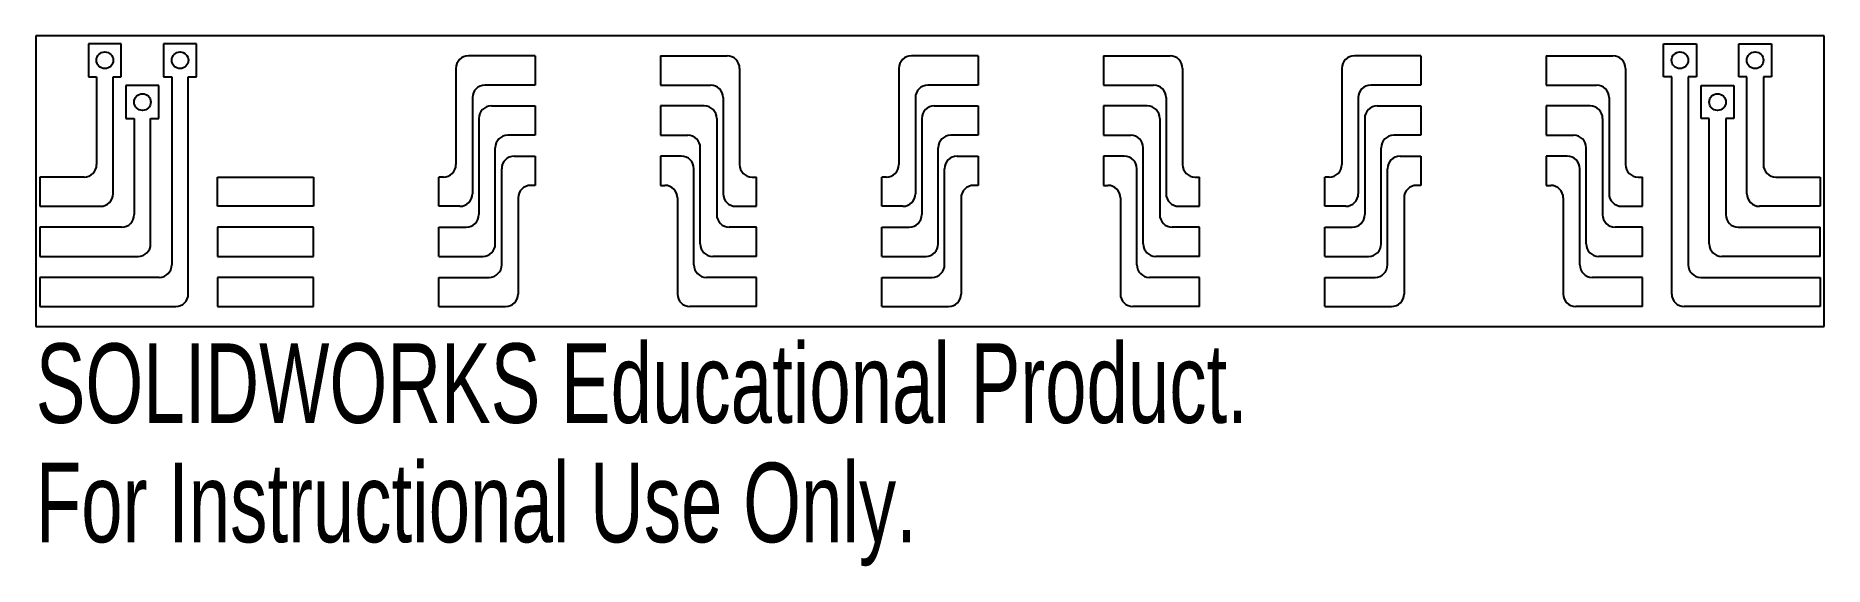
# Model space of a CAD drawing. Header units: inches. Extents: x 0.04 to 4.32, y 0.83 to 2.1.
import ezdxf

# ---------------------------------------------------------------- set-up
doc = ezdxf.new("R2010")
doc.units = ezdxf.units.IN
doc.header["$MEASUREMENT"] = 0
doc.styles.add('SLDTEXTSTYLE0', font='TXT', dxfattribs={"width": 0.7})

msp = doc.modelspace()

# ---------------------------------------------------------------- linework, layer by layer
at = {"color": 7, "linetype": 'Continuous', "lineweight": 25}
for p, q in [((4.319, 2.0973), (0.039, 2.0973)), ((0.039, 2.0973), (0.039, 1.4013)), ((4.319, 1.4013), (4.319, 2.0973)), ((0.1649, 2.0781), (0.1649, 1.9993)), ((0.2437, 2.0781), (0.1649, 2.0781)), ((0.2437, 1.9993), (0.2437, 2.0781)), ((0.3449, 2.0781), (0.3449, 1.9993)), ((0.4237, 2.0781), (0.3449, 2.0781)), ((0.4237, 1.9993), (0.4237, 2.0781)), ((3.9343, 1.9993), (3.9343, 2.0781)), ((3.9343, 2.0781), (4.0131, 2.0781)), ((4.0131, 2.0781), (4.0131, 1.9993)), ((4.1143, 1.9993), (4.1143, 2.0781)), ((4.1143, 2.0781), (4.1931, 2.0781)), ((4.1931, 2.0781), (4.1931, 1.9993)), ((1.0446, 2.0193), (1.0446, 1.7893)), ((1.234, 2.0493), (1.0746, 2.0493)), ((1.234, 2.0493), (1.234, 1.9793)), ((1.534, 2.0493), (1.534, 1.9793)), ((1.534, 2.0493), (1.6934, 2.0493)), ((1.7234, 2.0193), (1.7234, 1.7893)), ((2.1046, 2.0193), (2.1046, 1.7893)), ((2.294, 2.0493), (2.1346, 2.0493)), ((2.294, 2.0493), (2.294, 1.9793)), ((2.594, 2.0493), (2.594, 1.9793)), ((2.594, 2.0493), (2.7534, 2.0493)), ((2.7834, 2.0193), (2.7834, 1.7893)), ((3.1646, 2.0193), (3.1646, 1.7893)), ((3.354, 2.0493), (3.1946, 2.0493)), ((3.354, 2.0493), (3.354, 1.9793)), ((3.654, 2.0493), (3.654, 1.9793)), ((3.654, 2.0493), (3.8134, 2.0493)), ((3.8434, 2.0193), (3.8434, 1.7893)), ((0.1649, 1.9993), (0.1846, 1.9993)), ((0.1846, 1.9993), (0.1846, 1.7893)), ((0.224, 1.9993), (0.2437, 1.9993)), ((0.224, 1.7193), (0.224, 1.9993)), ((0.2549, 1.9781), (0.2549, 1.8993)), ((0.3337, 1.9781), (0.2549, 1.9781)), ((0.3337, 1.8993), (0.3337, 1.9781)), ((0.3449, 1.9993), (0.3646, 1.9993)), ((0.3646, 1.9993), (0.3646, 1.5493)), ((0.404, 1.9993), (0.4237, 1.9993)), ((0.404, 1.4793), (0.404, 1.9993)), ((1.234, 1.9793), (1.114, 1.9793)), ((1.534, 1.9793), (1.654, 1.9793)), ((2.294, 1.9793), (2.174, 1.9793)), ((2.594, 1.9793), (2.714, 1.9793)), ((3.354, 1.9793), (3.234, 1.9793)), ((3.654, 1.9793), (3.774, 1.9793)), ((3.954, 1.9993), (3.9343, 1.9993)), ((3.954, 1.4793), (3.954, 1.9993)), ((4.0131, 1.9993), (3.9934, 1.9993)), ((3.9934, 1.9993), (3.9934, 1.5493)), ((4.0243, 1.8993), (4.0243, 1.9781)), ((4.0243, 1.9781), (4.1031, 1.9781)), ((4.1031, 1.9781), (4.1031, 1.8993)), ((4.134, 1.9993), (4.1143, 1.9993)), ((4.134, 1.7193), (4.134, 1.9993)), ((4.1931, 1.9993), (4.1734, 1.9993)), ((4.1734, 1.9993), (4.1734, 1.7893)), ((1.084, 1.9493), (1.084, 1.7193)), ((1.1293, 1.9293), (1.234, 1.9293)), ((1.234, 1.9293), (1.234, 1.8593)), ((1.534, 1.9293), (1.534, 1.8593)), ((1.6387, 1.9293), (1.534, 1.9293)), ((1.684, 1.9493), (1.684, 1.7193)), ((2.144, 1.9493), (2.144, 1.7193)), ((2.1893, 1.9293), (2.294, 1.9293)), ((2.294, 1.9293), (2.294, 1.8593)), ((2.594, 1.9293), (2.594, 1.8593)), ((2.6987, 1.9293), (2.594, 1.9293)), ((2.744, 1.9493), (2.744, 1.7193)), ((3.204, 1.9493), (3.204, 1.7193)), ((3.2493, 1.9293), (3.354, 1.9293)), ((3.354, 1.9293), (3.354, 1.8593)), ((3.654, 1.9293), (3.654, 1.8593)), ((3.7587, 1.9293), (3.654, 1.9293)), ((3.804, 1.9493), (3.804, 1.7193)), ((0.2549, 1.8993), (0.2746, 1.8993)), ((0.2746, 1.8993), (0.2746, 1.6693)), ((0.314, 1.8993), (0.3337, 1.8993)), ((0.314, 1.5993), (0.314, 1.8993)), ((1.0993, 1.8993), (1.0993, 1.6693)), ((1.6687, 1.8993), (1.6687, 1.6693)), ((2.1593, 1.8993), (2.1593, 1.6693)), ((2.7287, 1.8993), (2.7287, 1.6693)), ((3.2193, 1.8993), (3.2193, 1.6693)), ((3.7887, 1.8993), (3.7887, 1.6693)), ((4.044, 1.8993), (4.0243, 1.8993)), ((4.044, 1.5993), (4.044, 1.8993)), ((4.1031, 1.8993), (4.0834, 1.8993)), ((4.0834, 1.8993), (4.0834, 1.6693)), ((1.234, 1.8593), (1.1687, 1.8593)), ((1.534, 1.8593), (1.5993, 1.8593)), ((2.294, 1.8593), (2.2287, 1.8593)), ((2.594, 1.8593), (2.6593, 1.8593)), ((3.354, 1.8593), (3.2887, 1.8593)), ((3.654, 1.8593), (3.7193, 1.8593)), ((1.1387, 1.5993), (1.1387, 1.8293)), ((1.184, 1.8093), (1.234, 1.8093)), ((1.234, 1.8093), (1.234, 1.7393)), ((1.534, 1.8093), (1.534, 1.7393)), ((1.584, 1.8093), (1.534, 1.8093)), ((1.6293, 1.5993), (1.6293, 1.8293)), ((2.1987, 1.5993), (2.1987, 1.8293)), ((2.244, 1.8093), (2.294, 1.8093)), ((2.294, 1.8093), (2.294, 1.7393)), ((2.594, 1.8093), (2.594, 1.7393)), ((2.644, 1.8093), (2.594, 1.8093)), ((2.6893, 1.5993), (2.6893, 1.8293)), ((3.2587, 1.5993), (3.2587, 1.8293)), ((3.304, 1.8093), (3.354, 1.8093)), ((3.354, 1.8093), (3.354, 1.7393)), ((3.654, 1.8093), (3.654, 1.7393)), ((3.704, 1.8093), (3.654, 1.8093)), ((3.7493, 1.5993), (3.7493, 1.8293)), ((0.049, 1.7593), (0.049, 1.6893)), ((0.1546, 1.7593), (0.049, 1.7593)), ((0.474, 1.7593), (0.704, 1.7593)), ((0.474, 1.6893), (0.474, 1.7593)), ((0.704, 1.7593), (0.704, 1.6893)), ((1.004, 1.6893), (1.004, 1.7593)), ((1.0146, 1.7593), (1.004, 1.7593)), ((1.154, 1.5493), (1.154, 1.7793)), ((1.614, 1.5493), (1.614, 1.7793)), ((1.7534, 1.7593), (1.764, 1.7593)), ((1.764, 1.6893), (1.764, 1.7593)), ((2.064, 1.6893), (2.064, 1.7593)), ((2.0746, 1.7593), (2.064, 1.7593)), ((2.214, 1.5493), (2.214, 1.7793)), ((2.674, 1.5493), (2.674, 1.7793)), ((2.8134, 1.7593), (2.824, 1.7593)), ((2.824, 1.6893), (2.824, 1.7593)), ((3.124, 1.6893), (3.124, 1.7593)), ((3.1346, 1.7593), (3.124, 1.7593)), ((3.274, 1.5493), (3.274, 1.7793)), ((3.734, 1.5493), (3.734, 1.7793)), ((3.8734, 1.7593), (3.884, 1.7593)), ((3.884, 1.6893), (3.884, 1.7593)), ((4.2034, 1.7593), (4.309, 1.7593)), ((4.309, 1.7593), (4.309, 1.6893)), ((1.234, 1.7393), (1.2234, 1.7393)), ((1.534, 1.7393), (1.5446, 1.7393)), ((2.294, 1.7393), (2.2834, 1.7393)), ((2.594, 1.7393), (2.6046, 1.7393)), ((3.354, 1.7393), (3.3434, 1.7393)), ((3.654, 1.7393), (3.6646, 1.7393)), ((0.049, 1.6893), (0.194, 1.6893)), ((0.704, 1.6893), (0.474, 1.6893)), ((1.054, 1.6893), (1.004, 1.6893)), ((1.1934, 1.7093), (1.1934, 1.4793)), ((1.5746, 1.7093), (1.5746, 1.4793)), ((1.714, 1.6893), (1.764, 1.6893)), ((2.114, 1.6893), (2.064, 1.6893)), ((2.2534, 1.7093), (2.2534, 1.4793)), ((2.6346, 1.7093), (2.6346, 1.4793)), ((2.774, 1.6893), (2.824, 1.6893)), ((3.174, 1.6893), (3.124, 1.6893)), ((3.3134, 1.7093), (3.3134, 1.4793)), ((3.6946, 1.7093), (3.6946, 1.4793)), ((3.834, 1.6893), (3.884, 1.6893)), ((4.309, 1.6893), (4.164, 1.6893)), ((0.049, 1.6393), (0.049, 1.5693)), ((0.2446, 1.6393), (0.049, 1.6393)), ((0.704, 1.6393), (0.474, 1.6393)), ((0.474, 1.6393), (0.474, 1.5693)), ((0.704, 1.5693), (0.704, 1.6393)), ((1.004, 1.5693), (1.004, 1.6393)), ((1.004, 1.6393), (1.0693, 1.6393)), ((1.764, 1.6393), (1.6987, 1.6393)), ((1.764, 1.5693), (1.764, 1.6393)), ((2.064, 1.5693), (2.064, 1.6393)), ((2.064, 1.6393), (2.1293, 1.6393)), ((2.824, 1.6393), (2.7587, 1.6393)), ((2.824, 1.5693), (2.824, 1.6393)), ((3.124, 1.5693), (3.124, 1.6393)), ((3.124, 1.6393), (3.1893, 1.6393)), ((3.884, 1.6393), (3.8187, 1.6393)), ((3.884, 1.5693), (3.884, 1.6393)), ((4.1134, 1.6393), (4.309, 1.6393)), ((4.309, 1.5693), (4.309, 1.6393)), ((0.049, 1.5693), (0.284, 1.5693)), ((0.474, 1.5693), (0.704, 1.5693)), ((1.004, 1.5693), (1.1087, 1.5693)), ((1.764, 1.5693), (1.6593, 1.5693)), ((2.064, 1.5693), (2.1687, 1.5693)), ((2.824, 1.5693), (2.7193, 1.5693)), ((3.124, 1.5693), (3.2287, 1.5693)), ((3.884, 1.5693), (3.7793, 1.5693)), ((4.309, 1.5693), (4.074, 1.5693)), ((0.049, 1.5193), (0.049, 1.4493)), ((0.3346, 1.5193), (0.049, 1.5193)), ((0.704, 1.5193), (0.474, 1.5193)), ((0.474, 1.5193), (0.474, 1.4493)), ((0.704, 1.4493), (0.704, 1.5193)), ((1.004, 1.4493), (1.004, 1.5193)), ((1.004, 1.5193), (1.124, 1.5193)), ((1.764, 1.5193), (1.644, 1.5193)), ((1.764, 1.4493), (1.764, 1.5193)), ((2.064, 1.4493), (2.064, 1.5193)), ((2.064, 1.5193), (2.184, 1.5193)), ((2.824, 1.5193), (2.704, 1.5193)), ((2.824, 1.4493), (2.824, 1.5193)), ((3.124, 1.4493), (3.124, 1.5193)), ((3.124, 1.5193), (3.244, 1.5193)), ((3.884, 1.5193), (3.764, 1.5193)), ((3.884, 1.4493), (3.884, 1.5193)), ((4.0234, 1.5193), (4.309, 1.5193)), ((4.309, 1.5193), (4.309, 1.4493)), ((0.049, 1.4493), (0.374, 1.4493)), ((0.474, 1.4493), (0.704, 1.4493)), ((1.004, 1.4493), (1.1634, 1.4493)), ((1.764, 1.4493), (1.6046, 1.4493)), ((2.064, 1.4493), (2.2234, 1.4493)), ((2.824, 1.4493), (2.6646, 1.4493)), ((3.124, 1.4493), (3.2834, 1.4493)), ((3.884, 1.4493), (3.7246, 1.4493)), ((4.309, 1.4493), (3.984, 1.4493)), ((0.039, 1.4013), (4.319, 1.4013))]:
    msp.add_line(p, q, dxfattribs=at)
for centre in [(0.2043, 2.0387), (0.3843, 2.0387), (3.9737, 2.0387), (4.1537, 2.0387), (0.2943, 1.9387), (4.0637, 1.9387)]:
    msp.add_circle(centre, 0.02, dxfattribs=at)
for centre, start, end in [((1.0746, 2.0193), 90, 180), ((1.6934, 2.0193), 0, 90), ((2.1346, 2.0193), 90, 180), ((2.7534, 2.0193), 0, 90), ((3.1946, 2.0193), 90, 180), ((3.8134, 2.0193), 360, 90), ((1.114, 1.9493), 90, 180), ((1.654, 1.9493), 0, 90), ((2.174, 1.9493), 90, 180), ((2.714, 1.9493), 360, 90), ((3.234, 1.9493), 90, 180), ((3.774, 1.9493), 0, 90), ((1.1293, 1.8993), 90, 180), ((1.6387, 1.8993), 0, 90), ((2.1893, 1.8993), 90, 180), ((2.6987, 1.8993), 0, 90), ((3.2493, 1.8993), 90, 180), ((3.7587, 1.8993), 0, 90), ((1.1687, 1.8293), 90, 180), ((1.5993, 1.8293), 0, 90), ((2.2287, 1.8293), 90, 180), ((2.6593, 1.8293), 0, 90), ((3.2887, 1.8293), 90, 180), ((3.7193, 1.8293), 0, 90), ((1.184, 1.7793), 90, 180), ((1.584, 1.7793), 0, 90), ((2.244, 1.7793), 90, 180), ((2.644, 1.7793), 0, 90), ((3.304, 1.7793), 90, 180), ((3.704, 1.7793), 0, 90), ((0.1546, 1.7893), 270, 0), ((1.0146, 1.7893), 270, 0), ((1.7534, 1.7893), 180, 270), ((2.0746, 1.7893), 270, 0), ((2.8134, 1.7893), 180, 270), ((3.1346, 1.7893), 270, 0), ((3.8734, 1.7893), 180, 270), ((4.2034, 1.7893), 180, 270), ((0.194, 1.7193), 270, 0), ((1.054, 1.7193), 270, 0), ((1.2234, 1.7093), 90, 180), ((1.5446, 1.7093), 0, 90), ((1.714, 1.7193), 180, 270), ((2.114, 1.7193), 270, 0), ((2.2834, 1.7093), 90, 180), ((2.6046, 1.7093), 0, 90), ((2.774, 1.7193), 180, 270), ((3.174, 1.7193), 270, 360), ((3.3434, 1.7093), 90, 180), ((3.6646, 1.7093), 0, 90), ((3.834, 1.7193), 180, 270), ((4.164, 1.7193), 180, 270), ((0.2446, 1.6693), 270, 0), ((1.0693, 1.6693), 270, 0), ((1.6987, 1.6693), 180, 270), ((2.1293, 1.6693), 270, 360), ((2.7587, 1.6693), 180, 270), ((3.1893, 1.6693), 270, 0), ((3.8187, 1.6693), 180, 270), ((4.1134, 1.6693), 180, 270), ((0.284, 1.5993), 270, 0), ((1.1087, 1.5993), 270, 0), ((1.6593, 1.5993), 180, 270), ((2.1687, 1.5993), 270, 0), ((2.7193, 1.5993), 180, 270), ((3.2287, 1.5993), 270, 360), ((3.7793, 1.5993), 180, 270), ((4.074, 1.5993), 180, 270), ((0.3346, 1.5493), 270, 0), ((1.124, 1.5493), 270, 0), ((1.644, 1.5493), 180, 270), ((2.184, 1.5493), 270, 0), ((2.704, 1.5493), 180, 270), ((3.244, 1.5493), 270, 0), ((3.764, 1.5493), 180, 270), ((4.0234, 1.5493), 180, 270), ((0.374, 1.4793), 270, 0), ((1.1634, 1.4793), 270, 0), ((1.6046, 1.4793), 180, 270), ((2.2234, 1.4793), 270, 0), ((2.6646, 1.4793), 180, 270), ((3.2834, 1.4793), 270, 0), ((3.7246, 1.4793), 180, 270), ((3.984, 1.4793), 180, 270)]:
    msp.add_arc(centre, 0.03, start, end, dxfattribs=at)

# ---------------------------------------------------------------- texts
at = {"color": 7, "linetype": 'Continuous', "char_height": 0.1903, "attachment_point": 1, "style": 'SLDTEXTSTYLE0'}
for s, insert in [('SOLIDWORKS Educational Product.', (0.039, 1.3612)), ('For Instructional Use Only.', (0.039, 1.0757))]:
    msp.add_mtext(s, dxfattribs=dict(at, insert=insert))

doc.saveas('drawing.dxf')
